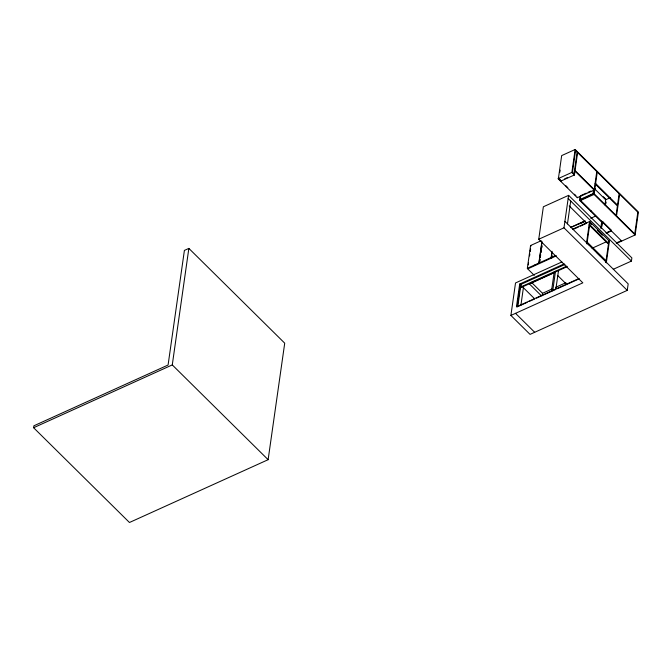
<?xml version="1.0" encoding="UTF-8"?>
<svg xmlns="http://www.w3.org/2000/svg" width="672" height="672" viewBox="0 0 672 672"><rect width="100%" height="100%" fill="white"/><g stroke="black" fill="none" stroke-linecap="round" stroke-linejoin="round"><path stroke-width="1.01" d="M33.6 427.72L33.869 425.813L168.084 365.022L184.397 250.412L188.857 248.396L284.718 343.174L268.128 459.69L129.461 522.497L33.6 427.72L172.276 364.913L188.857 248.396M564.908 221.323L628.177 283.878L627.253 290.371L530.065 334.387L510.896 315.437L515.516 282.962L561.901 261.954M564.253 263.852L519.691 284.038L516.449 306.844L579.02 278.502M517.793 306.617L520.96 284.382M520.926 305.105L523.513 286.91L522.883 287.196M527.814 268.766L527.335 268.296L530.578 245.524L541.204 240.719M528.293 264.894L528.57 262.903M529.57 255.931L529.847 253.932M530.275 250.942L530.561 248.951M530.326 251.177L530.62 249.102M510.896 315.437L582.834 282.845L538.742 239.249L543.362 206.774L568.613 195.342L631.873 257.897L631.428 261.072L613.292 269.279M539.322 263.558L538.843 263.088L541.943 241.349M539.49 263.483L539.011 263.004L541.96 242.306M539.616 261.492L539.918 259.417M540.212 257.351L540.506 255.276M540.943 252.176L541.237 250.102M541.531 248.035L541.825 245.96M539.683 261.601L539.969 259.61M540.38 257.275L540.674 254.629M540.96 252.63L541.246 250.639M541.699 247.96L541.951 245.658M577.609 152.603L574.426 174.947L560.96 181.045L558.407 178.517L561.666 155.602L575.131 149.503L638.4 212.05L635.141 234.973L616.266 243.524M542.195 295.672L542.531 293.294L531.359 282.248M559.852 172.2L560.146 170.125M560.96 181.045L561.044 180.474M551.922 255.914L551.628 257.989L551.149 257.51L552.031 251.303M552.09 255.839L551.796 257.914L551.317 257.435L552.056 252.26M551.452 291.371L554.24 271.816L554.719 272.286L521.06 287.532L520.582 287.053L566.773 266.129M552.72 290.8L555.5 271.236L555.979 271.715L567.26 266.608M627.253 290.371L563.984 227.816L568.613 195.342M574.426 174.947L571.872 172.418L575.131 149.503M555.845 289.288L558.44 271.093M573.796 175.232L574.51 174.376L572.435 172.326L575.534 150.545L637.837 212.15L634.738 233.932L593.678 193.334L580.213 199.433M574.031 173.905L577.13 152.124M567.47 223.852L570.713 201.046M574.342 171.419L574.972 171.133L594.14 190.084L577.315 197.711L577.391 197.131M591.503 211.159L590.873 211.445L579.583 200.273L580.171 196.14M592.964 194.191L593.51 190.369M586.48 243.289L589.579 221.516L572.628 229.194M635.141 234.973L593.603 193.906L596.778 171.553M593.863 194.594L594.745 188.387M586.942 243.911L590.058 221.995L589.428 222.281L591.604 224.431M593.989 194.72L594.871 188.513M597.341 171.461L594.082 194.376L580.616 200.474M600.76 228.262L601.793 221.021M601.415 228.052L602.272 222.071M601.415 228.178L602.297 221.962M604.943 204.952L605.682 199.769L594.737 188.95M605.581 203.826L605.875 201.751M605.573 204.389L605.867 202.314M603.112 222.667L603.196 222.096M605.791 262.55L608.916 240.635L608.286 240.92M606.295 262.878L609.395 241.105L589.579 221.516M603.061 222.02L611.528 230.387L611.453 230.966L606.69 233.117M616.048 215.443L619.147 193.67M616.526 215.922L619.626 194.141M621.046 241.357L621.121 240.786L617.408 242.466M558.407 178.517L571.872 172.418M564.715 178.811L567.462 177.568M586.261 193.116L580.759 195.611L580.138 200.004L621.676 241.072M588.092 192.284L590.839 191.041M579.583 200.273L593.603 193.906M605.682 199.769L610.268 197.694M591.637 211.285L590.999 211.571L602.297 222.734L602.927 222.449M538.742 239.249L563.984 227.816M570.62 227.388L578.147 223.986L578.626 224.456M583.96 221.348L578.315 223.91L578.794 224.381M590.73 218.282L595.434 216.149M570.545 227.632L585.337 220.937M580.457 223.558L584.262 221.827M572.863 229.547L578.416 227.035M580.264 226.204L585.808 223.684M527.335 268.296L538.843 263.088M539.011 263.004L551.149 257.51M551.317 257.435L555.047 255.746M533.803 265.6L536.483 264.382M605.959 232.915L611.528 230.387M556.466 255.797L527.722 268.884L534.299 275.386M592.108 248.245L606.379 241.777M564.95 264.457L520.33 284.668L517.163 306.902L527.142 302.383M553.728 272.933L529.418 283.945L541.33 295.73M605.413 261.047L606.052 260.761L587.194 242.122M542.531 293.294L551.88 289.061M555.618 287.364L565.9 282.71M529.015 301.535L534.626 298.998M536.5 298.15L555.526 289.531M557.399 288.683L578.936 278.922M603.7 197.156L605.9 199.332M603.347 196.888L605.464 198.988M575.056 170.554L594.224 189.512M558.97 178.424L560.036 179.474M560.431 180.365L558.222 178.181L558.138 178.752L577.315 197.711M565.597 185.472L567.806 187.656M574.442 194.216L575.921 195.678M568.159 198.517L631.428 261.072M597.408 230.16L602.482 235.183M569.209 205.934L586.732 223.272M588.017 243.844L589.462 245.28M596.719 252.445L600.34 256.032M530.578 245.524L531.056 246.002M557.642 275.461L566.58 284.298M519.691 284.038L521.17 285.491M523.379 287.683L534.442 298.62M515.516 313.337L534.694 332.296M172.276 364.913L268.128 459.69M595.627 183.49L594.997 183.775L616.888 205.414L617.518 205.128L595.627 183.49M589.68 224.666L589.05 224.952L607.9 243.592L608.53 243.306L589.68 224.666"/></g></svg>
